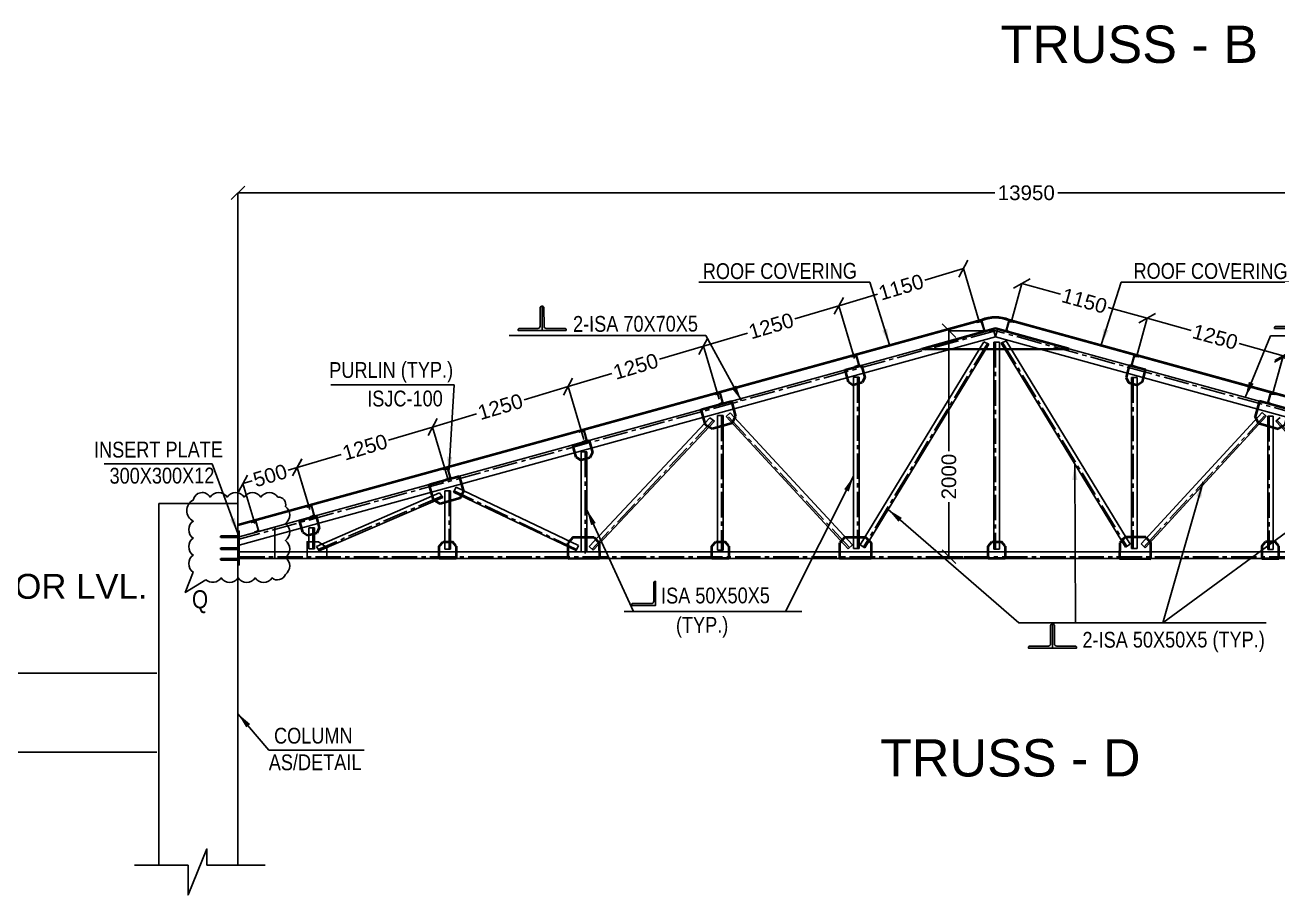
# Model space of a CAD drawing. Header units: inches. Extents: x 1789308 to 1948517, y 1504002 to 1708835.
# Drawn here: x 1866865 to 1883493, y 1569093 to 1580638 of the extents above; entities that cross this region are included whole.
import ezdxf
from ezdxf.enums import TextEntityAlignment as Align

# ---------------------------------------------------------------- set-up
doc = ezdxf.new("R2010")
doc.units = ezdxf.units.IN
doc.header["$LTSCALE"] = 0.015
doc.header["$MEASUREMENT"] = 0
doc.header["$PDMODE"] = 34
doc.header["$PDSIZE"] = -0.1
doc.linetypes.add('CENTER2', pattern=[1.125, 0.75, -0.125, 0.125, -0.125])
doc.linetypes.add('{ Leader Line}', pattern=[0])
for name, color, linetype in [('DIM - GRID - STR', 7, 'Continuous'), ('DIM DEM', 191, 'Continuous'), ('ISA 75X75X6', 104, 'Continuous'), ('SHIFTING - STR', 1, 'Continuous'), ('TITLE', 7, 'Continuous')]:
    doc.layers.add(name, color=color, linetype=linetype)
for name, color, linetype, lineweight in [('PLATE', 1, 'Continuous', 25), ('TEXT', 7, 'Continuous', 5), ('TRUSS', 82, 'Continuous', 25), ('truss text', 2, 'Continuous', 25)]:
    doc.layers.add(name, color=color, linetype=linetype, lineweight=lineweight)
doc.styles.add('arial', font='ARIALN.TTF')
doc.styles.add('PRADEEP - STR', font='swissel.ttf')
doc.styles.add('ROMAND', font='arial.ttf')
doc.styles.add('SC-BBS1', font='SansSerif')
doc.dimstyles.new('GRID DIM', dxfattribs={"dimtxt": 350, "dimasz": 250, "dimexe": 0.1, "dimexo": 0.1, "dimgap": 0.09, "dimtad": 0, "dimdec": 0, "dimzin": 0, "dimdsep": 46, "dimtxsty": 'PRADEEP - STR', "dimblk": 'OBLIQUE', "dimcen": 0.09, "dimclrd": 73, "dimclre": 73, "dimclrt": 256, "dimadec": 0, "dimazin": 0, "dimtfac": 1, "dimtdec": 0, "dimtofl": 0, "dimtmove": 1, "dimatfit": 3, "dimfxl": 1.25, "dimtolj": 1, "dimtzin": 0, "dimlwd": -1, "dimlwe": -1, "dimarcsym": 2})

# ---------------------------------------------------------------- blocks, each defined once
blk = doc.blocks.new('A$C0C377A4A')
at = {"layer": 'truss text', "style": 'SC-BBS1'}
blk.add_text('TRUSS - B', height=330, dxfattribs=at).set_placement((-158, -1569), align=Align.BOTTOM_CENTER)
blk = doc.blocks.new('A$C533A03B5')
at = {"color": 4}
for p, q in [((-22, 100), (22, 100)), ((-22, 0), (-22, 100)), ((-22, 0), (22, 0)), ((-18, 18), (-18, 82)), ((-10, 91), (18, 95)), ((-10, 9), (18, 5)), ((22, 0), (22, 1))]:
    blk.add_line(p, q, dxfattribs=at)
for centre, radius, start, end in [((-9, 82), 9, 96, 180), ((-9, 18), 9, 180, 264), ((18, 99), 4.61, 276.5191, 8.9465), ((18, 1), 4.5, 0, 84)]:
    blk.add_arc(centre, radius, start, end, dxfattribs=at)
blk = doc.blocks.new('A$C1F354469')
at = {"layer": 'PLATE', "color": 3, "lineweight": 40}
for p, q in [((-75, 110), (-42, 149)), ((-42, 149), (42, 149)), ((75, 110), (42, 149)), ((-75, 0), (-75, 110)), ((75, 0), (-75, 0)), ((75, 110), (75, 0))]:
    blk.add_line(p, q, dxfattribs=at)
blk = doc.blocks.new('A$C67564977')
at = {"layer": 'PLATE', "color": 3, "lineweight": 40}
for p, q in [((-133, -37), (133, 37)), ((133, 37), (170, -99)), ((-95, -171), (-133, -37)), ((141, -158), (170, -99)), ((-35, -207), (-95, -171)), ((141, -158), (-35, -207))]:
    blk.add_line(p, q, dxfattribs=at)
blk = doc.blocks.new('A$C08990B8F')
at = {"layer": 'PLATE', "color": 3}
blk.add_lwpolyline([(88, 0), (88, 100), (12, 150), (-88, 150), (-88, 0)], close=True, dxfattribs=at)
blk = doc.blocks.new('A$C661F1956')
at = {"layer": 'PLATE', "color": 3, "lineweight": 40}
for p, q in [((0, 0), (-650, -183)), ((650, -179), (0, 0)), ((-650, -183), (650, -179))]:
    blk.add_line(p, q, dxfattribs=at)
blk = doc.blocks.new('_Oblique')
at = {"color": 0, "linetype": 'ByBlock', "lineweight": -2}
blk.add_line((-0.5, -0.5), (0.5, 0.5), dxfattribs=at)
blk = doc.blocks.new('*D340')
at = {"layer": 'Defpoints', "color": 0, "transparency": 16777216}
for p in [(7418, 3029), (7007, 1029), (7134, 1029)]:
    blk.add_point(p, dxfattribs=at)
at = {"layer": 'DIM - GRID - STR', "color": 73, "linetype": 'ByBlock', "transparency": 16777216}
for p, q in [((7418, 3029), (7007, 3029)), ((7007, 3029), (7007, 1962)), ((7007, 1029), (7007, 1513)), ((7134, 1029), (7007, 1029))]:
    blk.add_line(p, q, dxfattribs=at)
at = {"layer": 'DIM - GRID - STR', "color": 73, "transparency": 16777216, "xscale": 120, "yscale": 120, "zscale": 120}
for p, rotation in [((7007, 3029), 90), ((7007, 1029), 270)]:
    blk.add_blockref('_Oblique', p, dxfattribs=dict(at, rotation=rotation))
at = {"layer": 'DIM - GRID - STR', "transparency": 16777216, "insert": (7007, 1738), "char_height": 130, "attachment_point": 5, "rotation": 90, "style": 'PRADEEP - STR'}
blk.add_mtext('\\A1;2000', dxfattribs=at)
blk = doc.blocks.new('A$C02755AB6')
at = {"layer": 'ISA 75X75X6', "color": 2}
blk.add_lwpolyline([(-0.0054, 0.0634), (-0.0054, 0.0117, -0.414214), (-0.0117, 0.0054), (-0.0635, 0.0054, 0.414214), (-0.0675, 0.0013), (-0.0675, 0), (0, 0), (0, 0.0675), (-0.0014, 0.0675, 0.414214)], format="xyb", close=True, dxfattribs=at)
blk = doc.blocks.new('*D341')
at = {"layer": 'Defpoints', "color": 0, "transparency": 16777216}
for p in [(9874, 2475), (11166, 2460), (11079, 2142)]:
    blk.add_point(p, dxfattribs=at)
at = {"layer": 'DIM - GRID - STR', "color": 73, "linetype": 'ByBlock', "transparency": 16777216}
for p, q in [((9874, 2475), (9961, 2793)), ((9961, 2793), (10352, 2685)), ((11166, 2460), (10775, 2568)), ((11079, 2143), (11166, 2461))]:
    blk.add_line(p, q, dxfattribs=at)
at = {"layer": 'DIM - GRID - STR', "color": 73, "transparency": 16777216, "xscale": 120, "yscale": 120, "zscale": 120}
for p, rotation in [((9961, 2793), 164.5751221282006), ((11166, 2460), 344.5751221282006)]:
    blk.add_blockref('_Oblique', p, dxfattribs=dict(at, rotation=rotation))
at = {"layer": 'DIM - GRID - STR', "transparency": 16777216, "insert": (10564, 2627), "char_height": 130, "attachment_point": 5, "rotation": 344.5751, "style": 'PRADEEP - STR'}
blk.add_mtext('\\A1;1250', dxfattribs=at)
blk = doc.blocks.new('*D344')
at = {"layer": 'Defpoints', "color": 0, "transparency": 16777216}
for p in [(7560, 3113), (8760, 3140), (8669, 2807)]:
    blk.add_point(p, dxfattribs=at)
at = {"layer": 'DIM - GRID - STR', "color": 73, "linetype": 'ByBlock', "transparency": 16777216}
for p, q in [((7560, 3113), (7651, 3446)), ((7651, 3446), (7994, 3351)), ((8760, 3140), (8417, 3234)), ((8669, 2808), (8760, 3140))]:
    blk.add_line(p, q, dxfattribs=at)
at = {"layer": 'DIM - GRID - STR', "color": 73, "transparency": 16777216, "xscale": 120, "yscale": 120, "zscale": 120}
for p, rotation in [((7651, 3446), 164.5751221282044), ((8760, 3140), 344.5751221282044)]:
    blk.add_blockref('_Oblique', p, dxfattribs=dict(at, rotation=rotation))
at = {"layer": 'DIM - GRID - STR', "transparency": 16777216, "insert": (8206, 3293), "char_height": 130, "attachment_point": 5, "rotation": 344.5751, "style": 'PRADEEP - STR'}
blk.add_mtext('\\A1;1150', dxfattribs=at)
blk = doc.blocks.new('*D345')
at = {"layer": 'Defpoints', "color": 0, "transparency": 16777216}
for p in [(8669, 2807), (9965, 2807), (9900, 2571)]:
    blk.add_point(p, dxfattribs=at)
at = {"layer": 'DIM - GRID - STR', "color": 73, "linetype": 'ByBlock', "transparency": 16777216}
for p, q in [((8669, 2808), (8760, 3140)), ((8760, 3140), (9151, 3032)), ((9965, 2807), (9574, 2915)), ((9900, 2571), (9965, 2807))]:
    blk.add_line(p, q, dxfattribs=at)
at = {"layer": 'DIM - GRID - STR', "color": 73, "transparency": 16777216, "xscale": 120, "yscale": 120, "zscale": 120}
for p, rotation in [((8760, 3140), 164.5751221234735), ((9965, 2807), 344.5751221234735)]:
    blk.add_blockref('_Oblique', p, dxfattribs=dict(at, rotation=rotation))
at = {"layer": 'DIM - GRID - STR', "transparency": 16777216, "insert": (9363, 2974), "char_height": 130, "attachment_point": 5, "rotation": 344.5751, "style": 'PRADEEP - STR'}
blk.add_mtext('\\A1;1250', dxfattribs=at)
blk = doc.blocks.new('*D347')
at = {"layer": 'Defpoints', "color": 0, "transparency": 16777216}
for p in [(6033, 3249), (7275, 3110), (6173, 2782)]:
    blk.add_point(p, dxfattribs=at)
at = {"layer": 'DIM - GRID - STR', "color": 73, "linetype": 'ByBlock', "transparency": 16777216}
for p, q in [((7135, 3578), (6794, 3476)), ((7275, 3111), (7135, 3578)), ((6033, 3249), (6374, 3351)), ((6172, 2782), (6033, 3249))]:
    blk.add_line(p, q, dxfattribs=at)
at = {"layer": 'DIM - GRID - STR', "color": 73, "transparency": 16777216, "xscale": 120, "yscale": 120, "zscale": 120}
for p, rotation in [((7135, 3578), 16.61262545423308), ((6033, 3249), 196.6126254542331)]:
    blk.add_blockref('_Oblique', p, dxfattribs=dict(at, rotation=rotation))
at = {"layer": 'DIM - GRID - STR', "transparency": 16777216, "insert": (6584, 3414), "char_height": 130, "attachment_point": 5, "rotation": 16.6126, "style": 'PRADEEP - STR'}
blk.add_mtext('\\A1;1150', dxfattribs=at)
blk = doc.blocks.new('*D348')
at = {"layer": 'Defpoints', "color": 0, "transparency": 16777216}
for p in [(4835, 2892), (6173, 2782), (4974, 2424)]:
    blk.add_point(p, dxfattribs=at)
at = {"layer": 'DIM - GRID - STR', "color": 73, "linetype": 'ByBlock', "transparency": 16777216}
for p, q in [((6033, 3249), (5644, 3133)), ((6172, 2782), (6033, 3249)), ((4835, 2892), (5224, 3008)), ((4974, 2424), (4835, 2892))]:
    blk.add_line(p, q, dxfattribs=at)
at = {"layer": 'DIM - GRID - STR', "color": 73, "transparency": 16777216, "xscale": 120, "yscale": 120, "zscale": 120}
for p, rotation in [((6033, 3249), 16.61262544925898), ((4835, 2892), 196.612625449259)]:
    blk.add_blockref('_Oblique', p, dxfattribs=dict(at, rotation=rotation))
at = {"layer": 'DIM - GRID - STR', "transparency": 16777216, "insert": (5434, 3071), "char_height": 130, "attachment_point": 5, "rotation": 16.6126, "style": 'PRADEEP - STR'}
blk.add_mtext('\\A1;1250', dxfattribs=at)
blk = doc.blocks.new('*D349')
at = {"layer": 'Defpoints', "color": 0, "transparency": 16777216}
for p in [(3637, 2534), (4974, 2424), (3776, 2067)]:
    blk.add_point(p, dxfattribs=at)
at = {"layer": 'DIM - GRID - STR', "color": 73, "linetype": 'ByBlock', "transparency": 16777216}
for p, q in [((4835, 2892), (4446, 2776)), ((4974, 2424), (4835, 2892)), ((3637, 2534), (4025, 2650)), ((3776, 2067), (3637, 2534))]:
    blk.add_line(p, q, dxfattribs=at)
at = {"layer": 'DIM - GRID - STR', "color": 73, "transparency": 16777216, "xscale": 120, "yscale": 120, "zscale": 120}
for p, rotation in [((4835, 2892), 16.61262544925898), ((3637, 2534), 196.612625449259)]:
    blk.add_blockref('_Oblique', p, dxfattribs=dict(at, rotation=rotation))
at = {"layer": 'DIM - GRID - STR', "transparency": 16777216, "insert": (4236, 2713), "char_height": 130, "attachment_point": 5, "rotation": 16.6126, "style": 'PRADEEP - STR'}
blk.add_mtext('\\A1;1250', dxfattribs=at)
blk = doc.blocks.new('*D350')
at = {"layer": 'Defpoints', "color": 0, "transparency": 16777216}
for p in [(2439, 2177), (3776, 2067), (2578, 1709)]:
    blk.add_point(p, dxfattribs=at)
at = {"layer": 'DIM - GRID - STR', "color": 73, "linetype": 'ByBlock', "transparency": 16777216}
for p, q in [((3637, 2534), (3248, 2418)), ((3776, 2067), (3637, 2534)), ((2439, 2177), (2827, 2293)), ((2578, 1709), (2439, 2177))]:
    blk.add_line(p, q, dxfattribs=at)
at = {"layer": 'DIM - GRID - STR', "color": 73, "transparency": 16777216, "xscale": 120, "yscale": 120, "zscale": 120}
for p, rotation in [((3637, 2534), 16.61262544925898), ((2439, 2177), 196.612625449259)]:
    blk.add_blockref('_Oblique', p, dxfattribs=dict(at, rotation=rotation))
at = {"layer": 'DIM - GRID - STR', "transparency": 16777216, "insert": (3038, 2356), "char_height": 130, "attachment_point": 5, "rotation": 16.6126, "style": 'PRADEEP - STR'}
blk.add_mtext('\\A1;1250', dxfattribs=at)
blk = doc.blocks.new('*D351')
at = {"layer": 'Defpoints', "color": 0, "transparency": 16777216}
for p in [(1241, 1819), (2578, 1709), (1352, 1446)]:
    blk.add_point(p, dxfattribs=at)
at = {"layer": 'DIM - GRID - STR', "color": 73, "linetype": 'ByBlock', "transparency": 16777216}
for p, q in [((2439, 2177), (2050, 2061)), ((2578, 1709), (2439, 2177)), ((1241, 1819), (1629, 1935)), ((1352, 1446), (1241, 1820))]:
    blk.add_line(p, q, dxfattribs=at)
at = {"layer": 'DIM - GRID - STR', "color": 73, "transparency": 16777216, "xscale": 120, "yscale": 120, "zscale": 120}
for p, rotation in [((2439, 2177), 16.61262544925898), ((1241, 1819), 196.612625449259)]:
    blk.add_blockref('_Oblique', p, dxfattribs=dict(at, rotation=rotation))
at = {"layer": 'DIM - GRID - STR', "transparency": 16777216, "insert": (1840, 1998), "char_height": 130, "attachment_point": 5, "rotation": 16.6126, "style": 'PRADEEP - STR'}
blk.add_mtext('\\A1;1250', dxfattribs=at)
blk = doc.blocks.new('*D247')
at = {"layer": 'Defpoints', "color": 0, "transparency": 16777216}
for p in [(1830640, 1589460), (1816690, 1586390), (1830640, 1586283)]:
    blk.add_point(p, dxfattribs=at)
at = {"layer": 'DIM - GRID - STR', "color": 73, "linetype": 'ByBlock', "transparency": 16777216}
for p, q in [((1816690, 1586390), (1816690, 1589460)), ((1816690, 1589460), (1823388, 1589460)), ((1830640, 1589460), (1823943, 1589460)), ((1830640, 1586283), (1830640, 1589460))]:
    blk.add_line(p, q, dxfattribs=at)
at = {"layer": 'DIM - GRID - STR', "color": 73, "transparency": 16777216, "xscale": 120, "yscale": 120, "zscale": 120, "rotation": 180}
blk.add_blockref('_Oblique', (1816690, 1589460), dxfattribs=at)
at = {"layer": 'DIM - GRID - STR', "color": 73, "transparency": 16777216, "xscale": 120, "yscale": 120, "zscale": 120}
blk.add_blockref('_Oblique', (1830640, 1589460), dxfattribs=at)
at = {"layer": 'DIM - GRID - STR', "transparency": 16777216, "insert": (1823665, 1589460), "char_height": 130, "attachment_point": 5, "style": 'PRADEEP - STR'}
blk.add_mtext('\\A1;13950', dxfattribs=at)
blk = doc.blocks.new('*D248')
at = {"layer": 'Defpoints', "color": 0, "transparency": 16777216}
for p in [(1816735, 1586888), (1817320, 1586678, 0), (1816841, 1586535, 0)]:
    blk.add_point(p, dxfattribs=at)
at = {"layer": 'DIM - GRID - STR', "color": 73, "linetype": 'ByBlock', "transparency": 16777216}
for p, q in [((1817214, 1587031), (1817134, 1587007)), ((1817320, 1586678), (1817214, 1587031)), ((1816735, 1586888), (1816816, 1586912)), ((1816840, 1586535), (1816735, 1586888))]:
    blk.add_line(p, q, dxfattribs=at)
at = {"layer": 'DIM - GRID - STR', "color": 73, "transparency": 16777216, "xscale": 120, "yscale": 120, "zscale": 120}
for p, rotation in [((1817214, 1587031), 16.61262544942029), ((1816735, 1586888), 196.6126254494203)]:
    blk.add_blockref('_Oblique', p, dxfattribs=dict(at, rotation=rotation))
at = {"layer": 'DIM - GRID - STR', "transparency": 16777216, "insert": (1816975, 1586959), "char_height": 130, "attachment_point": 5, "rotation": 16.6126, "style": 'PRADEEP - STR'}
blk.add_mtext('\\A1;500', dxfattribs=at)
blk = doc.blocks.new('A$C55F9615D')
at = {"color": 2}
blk.add_lwpolyline([(320.8, 892.7, -0.0035136), (320.6, 893.7, -0.5205671), (320.6, 1043.7, -0.5205671), (320.6, 1193.7, -0.5205671), (320.6, 1343.7, -0.6065776), (320.6, 1530.1, -0.6875609), (470.6, 1557.4, -0.5205671), (620.6, 1557.4, -0.5205671), (770.6, 1557.4, -0.5205671), (920.6, 1557.4, -0.5205671), (1070.6, 1557.4, -0.5205671), (1136.5, 1473.3, -0.5205671), (1136.5, 1323.3, -0.5205671), (1136.5, 1173.3, -0.5205671), (1136.5, 1023.3, -0.5205671), (1136.5, 873.3, -0.5205671), (1018.3, 841.4, -0.5205671), (868.3, 841.4, -0.5205671), (718.3, 841.4, -0.5205671), (568.3, 841.4, -0.450485), (432.1, 825.9, -0.450485)], format="xyb", dxfattribs=at)
at = {"color": 1}
blk.add_lwpolyline([(716.4, 956.3), (716.4, 1256.3), (728.4, 1256.3), (728.4, 956.3)], close=True, dxfattribs=at)
at = {"color": 3}
blk.add_lwpolyline([(728.4, 1203.9), (1042.4, 1290.5), (1042.4, 1012.1), (728.4, 1012), (728.4, 1203.9)], dxfattribs=at)
at = {"color": 2}
blk.add_lwpolyline([(320.8, 892.7), (250.6, 713.6), (432.1, 825.9)], dxfattribs=at)
at = {"layer": 'PLATE', "color": 1}
for p, q in [((7399.3, 3043.7), (6901.4, 2906.4)), ((7933.7, 2906.5), (7436.5, 3043.7))]:
    blk.add_line(p, q, dxfattribs=at)
at = {"layer": 'PLATE'}
blk.add_lwpolyline([(1340, 1486.6), (1352.1, 1446.1)], dxfattribs=at)
at = {"layer": 'SHIFTING - STR', "color": 4, "ltscale": 1000}
blk.add_line((14337.5, 1139.6), (7436.5, 3043.7), dxfattribs=at)
at = {"layer": 'SHIFTING - STR', "color": 5, "linetype": 'CENTER2', "ltscale": 20000}
for p, q in [((4920.4, 2236.7), (3850.2, 1096.3)), ((3712.8, 1092.7), (2629.5, 1611.8))]:
    blk.add_line(p, q, dxfattribs=at)
for points in [[(14332.5, 1121.3), (7417.9, 3029.1), (716.8, 1180.9)], [(7348.5, 2915.2), (6252, 1115.5)], [(7417.9, 2927.5), (7417.9, 1095.2)], [(7482.2, 2923.7), (8580.3, 1121.3)], [(6199.4, 2617.3), (6199.4, 1102.1)], [(8636.5, 2614.6), (8636.5, 1102.1)], [(4994.4, 2277.6), (4994.4, 1086.7)], [(6126.6, 1109.5), (5045.3, 2278.3)], [(8733.7, 1117.9), (9803.9, 2281.2)], [(9841.4, 2272.6), (9841.4, 1094.5)], [(9909.1, 2238.5), (10989, 1092.6)], [(3789.3, 1956.7), (3789.3, 1029.1)], [(2521.9, 1565.4), (1427.2, 1094.4)], [(2584.3, 1612.6), (2584.3, 1095.2)], [(1379.5, 1285.2), (1379.5, 1097.9)], [(728.4, 1029.1), (14666.6, 1029.1)]]:
    blk.add_lwpolyline(points, dxfattribs=at)
at = {"layer": 'SHIFTING - STR', "color": 4, "ltscale": 1000}
for points in [[(728.4, 1203.8), (7399.3, 3043.7)], [(7417.9, 2976.2), (7399.3, 3043.7)], [(7417.9, 2976.2), (7436.5, 3043.7)], [(7417.9, 2976.2), (728.4, 1131.2)], [(7316.1, 2930.2), (6221.2, 1134.3)], [(7361.7, 2909.1), (6263.8, 1108.3)], [(7316.1, 2930.2), (7361.7, 2909.1)], [(7403.9, 2927.5), (7403.9, 1095.2)], [(7403.9, 2927.5), (7453.9, 2927.5)], [(7417.9, 2976.2), (14318.9, 1072.1)], [(7453.9, 2927.5), (7453.9, 1095.2)], [(7514.5, 2938.8), (7469.1, 2917.5)], [(7469.1, 2917.5), (8568.5, 1114.1)], [(7514.5, 2938.8), (8611.1, 1140.1)], [(6163.4, 2617.3), (6163.4, 1102.1)], [(6163.4, 2617.3), (6213.4, 2617.3)], [(6213.4, 2617.3), (6213.4, 1102.1)], [(8622.5, 2614.6), (8622.5, 1102.1)], [(8672.5, 2614.6), (8622.5, 2614.6)], [(8672.5, 2614.6), (8672.5, 1102.1)], [(4890.9, 2257.8), (3823.5, 1120.5)], [(4931.8, 2228.5), (3860.5, 1086.9)], [(4890.9, 2257.8), (4931.8, 2228.5)], [(4958.4, 2277.6), (4958.4, 1086.7)], [(4958.4, 2277.6), (5008.4, 2277.6)], [(5008.4, 2277.6), (5008.4, 1086.7)], [(5072, 2302.5), (5034.9, 2268.9)], [(6116.2, 1100.1), (5034.9, 2268.9)], [(6153.3, 1133.7), (5072, 2302.5)], [(8707, 1142.1), (9777.2, 2305.3)], [(8744, 1108.5), (9814.3, 2271.8)], [(9777.2, 2305.3), (9814.3, 2271.8)], [(9827.4, 2272.6), (9827.4, 1094.5)], [(9877.4, 2272.6), (9827.4, 2272.6)], [(9877.4, 2272.6), (9877.4, 1094.5)], [(9938.1, 2260.1), (9898.7, 2229.1)], [(9898.7, 2229.1), (10978.6, 1083.2)], [(3753.3, 1956.7), (3753.3, 1072.1)], [(3753.3, 1956.7), (3803.3, 1956.7)], [(3803.3, 1956.7), (3803.3, 1072.1)], [(2500.3, 1594.6), (1410.9, 1120.8)], [(2530.2, 1554), (1434.6, 1082.5)], [(2500.3, 1594.6), (2530.2, 1554)], [(2548.3, 1612.6), (2548.3, 1095.2)], [(2548.3, 1612.6), (2598.3, 1612.6)], [(2598.3, 1612.6), (2598.3, 1095.2)], [(2646.9, 1643.3), (2622.7, 1599.6)], [(3729.9, 1127.2), (3708.8, 1084.5), (2622.7, 1599.6)], [(3729.9, 1127.2), (2646.9, 1643.3)], [(1343.5, 1285.2), (1343.5, 1097.9)], [(1343.5, 1285.2), (1393.5, 1285.2)], [(1393.5, 1285.2), (1393.5, 1097.9)], [(1434.6, 1082.5), (1410.9, 1120.8)], [(3860.5, 1086.9), (3823.5, 1120.5)], [(6153.3, 1133.7), (6116.2, 1100.1)], [(6221.2, 1134.3), (6263.8, 1108.3)], [(8611.1, 1140.1), (8568.5, 1114.1)], [(8707, 1142.1), (8744, 1108.5)], [(728.4, 1072.1), (14666.6, 1072.1)], [(728.4, 1012.1), (14666.6, 1012.1)], [(1343.5, 1097.9), (1393.5, 1097.9)], [(2598.3, 1095.2), (2548.3, 1095.2)], [(5008.4, 1086.7), (4958.4, 1086.7)], [(6163.4, 1102.1), (6213.4, 1102.1)], [(7403.9, 1095.2), (7453.9, 1095.2)], [(8622.5, 1102.1), (8672.5, 1102.1)], [(9827.4, 1094.5), (9877.4, 1094.5)]]:
    blk.add_lwpolyline(points, dxfattribs=at)
at = {"layer": 'TRUSS', "color": 4}
for p, q in [((16.4, -1701.4), (16.4, 1500)), ((716.4, -1699.2), (716.4, 1500))]:
    blk.add_line(p, q, dxfattribs=at)
at = {"layer": 'TRUSS', "color": 1}
for points in [[(7294.8, 3129), (716.8, 1314.7)], [(7298, 3119.5), (716.8, 1304.3)], [(7537.8, 3119.5), (14666.6, 1152.6)], [(7541, 3129), (14666.6, 1162.9)]]:
    blk.add_lwpolyline(points, dxfattribs=at)
at = {"layer": 'TRUSS', "color": 4}
for points in [[(716.4, 1500), (16.4, 1500)], [(-1703.4, 0), (0, 0)], [(-1701.2, -700), (0, -700)], [(-197.6, -1701.4), (275.7, -1701.4), (275.7, -1963.5), (441.5, -1556.1), (441.5, -1699.2), (957.8, -1699.2)]]:
    blk.add_lwpolyline(points, dxfattribs=at)
at = {"layer": 'TRUSS', "color": 1, "linetype": 'CENTER2', "ltscale": 1500}
for points in [[(716.4, 1206.3), (557, 1206.3)], [(716.4, 1006.3), (556.9, 1006.3)], [(716.4, 1100.8), (557.1, 1100.8)]]:
    blk.add_lwpolyline(points, dxfattribs=at)
at = {"layer": 'TRUSS', "color": 3}
for points in [[(716.4, 1199.3), (566.4, 1199.3), (566.4, 1213.3), (716.4, 1213.3)], [(716.4, 999.3), (566.3, 999.3), (566.3, 1013.3), (716.4, 1013.3)], [(716.4, 1093.8), (566.5, 1093.8), (566.5, 1107.8), (716.4, 1107.8)]]:
    blk.add_lwpolyline(points, dxfattribs=at)
at = {"layer": 'TRUSS', "color": 1}
for centre, radius, start, end in [((7420.3, 2822.6), 329.2, 68.46078, 112.66527), ((7417.9, 2810.9), 341, 68.84473, 111.15519), ((7420.3, 2822.2), 319.6, 68.37525, 112.81523), ((7417.9, 2810.9), 331, 68.75874, 111.24126)]:
    blk.add_arc(centre, radius, start, end, dxfattribs=at)
at = {"lineweight": -3, "extrusion": (4.57411e-16, -0.000231777, 1), "xscale": 3150.000000000006, "yscale": 3150.000000000006, "zscale": 3150.000000000006, "rotation": 359.9608856788817}
for p in [(3407.6, 3032.1, -0.7), (10100.6, 3049, -0.7)]:
    blk.add_blockref('A$C02755AB6', p, dxfattribs=at)
at = {"lineweight": -3, "extrusion": (-4.57411e-16, -0.000231777, 1), "xscale": -3150.000000000006, "yscale": 3150.000000000025, "zscale": 3150.000000000025, "rotation": 0.03911432111834756}
blk.add_blockref('A$C02755AB6', (3407.6, 3032.1, -0.7), dxfattribs=at)
at = {"layer": 'PLATE'}
for name, p in [('A$C661F1956', (7417.9, 3048.8)), ('A$C67564977', (4949.2, 2367.9)), ('A$C67564977', (2542, 1704)), ('A$C08990B8F', (1416.1, 1012.1)), ('A$C1F354469', (2573.3, 1012.1)), ('A$C1F354469', (4985.6, 1012.1)), ('A$C1F354469', (7428.9, 1012.1))]:
    blk.add_blockref(name, p, dxfattribs=at)
for name, p, rotation in [('A$C1F354469', (6160.3, 2702), 195.4194213504711), ('A$C1F354469', (3751, 2037.5), 195.4194213504711), ('A$C1F354469', (1335, 1371.1), 195.4194213504157), ('A$C67564977', (3776.6, 1012.1), 164.5751221282037), ('A$C67564977', (6180.7, 1012.1), 164.5751221282037)]:
    blk.add_blockref(name, p, dxfattribs=dict(at, rotation=rotation))
at = {"layer": 'PLATE', "xscale": -1}
for name, p, rotation in [('A$C1F354469', (8675.5, 2702), 164.5805786495289), ('A$C67564977', (8655.1, 1012.1), 195.4248778717964)]:
    blk.add_blockref(name, p, dxfattribs=dict(at, rotation=rotation))
for name, p in [('A$C67564977', (9886.6, 2367.9)), ('A$C1F354469', (9850.2, 1012.1))]:
    blk.add_blockref(name, p, dxfattribs=at)
at = {"layer": 'TEXT', "color": 2, "extrusion": (4.57411e-16, -0.000231777, 1), "xscale": 3150.000000000006, "yscale": 3150.000000000006, "zscale": 3150.000000000006, "rotation": 359.9608856788817}
for p in [(4412.1, 597.8, -0.1), (7923.8, 221.3, -0.1)]:
    blk.add_blockref('A$C02755AB6', p, dxfattribs=at)
at = {"layer": 'TEXT', "color": 2, "extrusion": (-4.57411e-16, -0.000231777, 1), "xscale": -3150.000000000006, "yscale": 3150.000000000026, "zscale": 3150.000000000026, "rotation": 0.03911432111834756}
blk.add_blockref('A$C02755AB6', (7923.8, 221.3, -0.1), dxfattribs=at)
at = {"layer": 'TRUSS', "xscale": -1}
for p, rotation in [((7302.7, 3017), 16.61262545447081), ((7302.9, 3017.1), 15.42487787149558), ((6194, 2711.3), 15.42487787149558), ((4989, 2378.9), 15.42487787149558), ((3783.9, 2046.5), 15.42487787149558), ((2579, 1714.2), 15.42487787149558), ((1374, 1381.8), 15.42487787149558), ((881.6, 1245.6), 15.42487787149558)]:
    blk.add_blockref('A$C533A03B5', p, dxfattribs=dict(at, rotation=rotation))
at = {"layer": 'TRUSS', "rotation": 344.5751221285044}
for p in [(7532.9, 3017.1), (7533.1, 3017), (8641.8, 2711.1), (8642, 2711), (9846.8, 2378.7), (9847, 2378.6)]:
    blk.add_blockref('A$C533A03B5', p, dxfattribs=at)
at = {"layer": 'TEXT', "color": 2, "style": 'arial'}
for s, height, rotation, p in [('ROOF COVERING', 140, 0.13925, (5511.2, 3557.2, 0)), ('ROOF COVERING', 140, 359.86075, (9322, 3557.2, 0)), ('2-ISA 70X70X5', 140, 0.13925, (4234.1, 3090.1, 0)), ('PURLIN (TYP.)', 140, 0.13925, (2072.7, 2682, 0)), ('ISJC-100', 140, 0.13925, (2194.7, 2429.1, 0)), ('INSERT PLATE ', 140, 0.13925, (35.9, 1977.6)), ('300X300X12', 140, 0.13925, (44.5, 1746.8)), ('Q', 160, 0.13925, (381.3, 652.4)), ('ISA 50X50X5', 140, 0.13925, (4941.8, 686.4, 0)), ('(TYP.)', 140, 0.13925, (4823.6, 425.7, 0)), ('2-ISA 50X50X5 (TYP.)', 140, 0.13925, (8995.4, 295.8, 0)), ('COLUMN', 140, 0.13925, (1383.4, -553.9)), ('AS/DETAIL', 140, 0.13925, (1399.3, -789.6))]:
    blk.add_text(s, height=height, rotation=rotation, dxfattribs=at).set_placement(p, align=Align.MIDDLE_CENTER)
at = {"layer": 'TITLE', "linetype": '{ Leader Line}', "insert": (-3498.4, 877.4, 0), "char_height": 220, "width": 4282.785, "attachment_point": 1, "rotation": 359.99771, "style": 'ROMAND'}
blk.add_mtext('TERRACE  FLOOR LVL. ', dxfattribs=at)
at = {"layer": 'truss text', "style": 'SC-BBS1'}
blk.add_text('TRUSS - D', height=330, dxfattribs=at).set_placement((7550, -1014.3), align=Align.BOTTOM_CENTER)
at = {"layer": 'DIM - GRID - STR'}
dim = blk.add_linear_dim(base=(14666.8, 4248.8), p1=(716.8, 1179), p2=(14666.8, 1072), dimstyle='GRID DIM', override={"dimtxt": 130, "dimasz": 120, "dimfxl": 0}, dxfattribs=at)
dim.commit()
dim.dimension.update_dxf_attribs({"geometry": '*D247', "text_midpoint": (7691.8, 4248.8), "insert": (-1815973.6, -1585211.3)})
for p1, p2, distance, picture, middle in [((7274.8, 3110.4), (6172.5, 2781.6), -488.1, '*D347', (6584.1, 3413.7)), ((7559.7, 3113.4), (8668.6, 2807.4), 344.7, '*D344', (8205.9, 3292.7)), ((9873.6, 2475), (11078.6, 2142.5), 329.9, '*D341', (10563.8, 2626.7))]:
    dim = blk.add_aligned_dim(p1=p1, p2=p2, distance=distance, dimstyle='GRID DIM', override={"dimtxt": 130, "dimasz": 120, "dimfxl": 0}, dxfattribs=at)
    dim.commit()
    dim.dimension.update_dxf_attribs({"geometry": picture, "text_midpoint": middle})
for base, p1, p2, angle, picture, middle in [((4834.9, 2891.8), (6172.5, 2781.6), (4974.4, 2424.1), 16.61263, '*D348', (5433.9, 3070.5)), ((9965.3, 2807.3), (8668.6, 2807.4), (9900.2, 2571.4), 164.57512, '*D345', (9362.8, 2973.5)), ((3636.8, 2534.4), (4974.4, 2424.1), (3776.4, 2066.7), 16.61263, '*D349', (4235.9, 2713.1)), ((2438.7, 2176.9), (3776.4, 2066.7), (2578.3, 1709.2), 16.61263, '*D350', (3037.8, 2355.6)), ((1240.7, 1819.5), (2578.3, 1709.2), (1352.1, 1446.1), 16.61263, '*D351', (1839.7, 1998.2))]:
    dim = blk.add_linear_dim(base=base, p1=p1, p2=p2, angle=angle, dimstyle='GRID DIM', override={"dimtxt": 130, "dimasz": 120, "dimfxl": 0}, dxfattribs=at)
    dim.commit()
    dim.dimension.update_dxf_attribs({"geometry": picture, "text_midpoint": middle})
dim = blk.add_linear_dim(base=(7006.8, 1029), p1=(7418.1, 3029), p2=(7134.4, 1029), angle=90, dimstyle='GRID DIM', override={"dimtxt": 130, "dimasz": 120, "dimfxl": 0}, dxfattribs=at)
dim.commit()
dim.dimension.update_dxf_attribs({"geometry": '*D340', "text_midpoint": (7006.8, 1737.8), "dimtype": 160})
dim = blk.add_aligned_dim(p1=(1346, 1466.3), p2=(866.9, 1323.4), distance=-368.5, dimstyle='GRID DIM', override={"dimtxt": 130, "dimasz": 120, "dimfxl": 0}, dxfattribs=at)
dim.commit()
dim.dimension.update_dxf_attribs({"geometry": '*D248', "text_midpoint": (1001.1, 1748, 0), "insert": (-1815973.6, -1585211.3)})
at = {"layer": 'DIM DEM'}
for points in [[(6480.7, 2904.4), (6306.1, 3459.2), (4793.9, 3459.2)], [(8355.2, 2904.4), (8529.7, 3459.2), (10041.9, 3459.2)], [(5171.1, 2409.2), (4856, 2986.9), (3114.9, 2986.9)], [(9629, 2438.7), (9852.7, 2983.4), (11585.1, 2983.4)], [(2581.2, 1773), (2630.1, 2549.8), (1539.6, 2549.8)], [(716.4, 1234.5, 0), (487.8, 1851.8, 0), (-465.8, 1851.8, 0)], [(8120.8, 1848.8), (8126.7, 442.9), (8272.5, 442.9)], [(6163.6, 1740.5), (5562.3, 545.8), (4133.5, 545.8)], [(9256.4, 1692.9), (8900, 442.9), (8628.8, 442.9)], [(10496.7, 1615.8), (8900, 442.9), (8628.8, 442.9)], [(3803.5, 1445.1), (4215.9, 545.8), (5706.1, 545.8)], [(6470.6, 1447.1), (7626.7, 442.9), (9814.9, 442.9)], [(716.4, -359.6, 0), (991.3, -681.5, 0), (1834.1, -681.5, 0)]]:
    blk.add_leader(points, dimstyle='GRID DIM', override={"dimasz": 140, "dimclrd": 256, "dimfxl": 0.1}, dxfattribs=at)

msp = doc.modelspace()

# ---------------------------------------------------------------- block references
at = {"layer": 'PLATE', "xscale": 1.5, "yscale": 1.5, "zscale": 1.5}
for name, p in [('A$C0C377A4A', (1881756.1, 1582340.6)), ('A$C55F9615D', (1868615.6, 1572037.7))]:
    msp.add_blockref(name, p, dxfattribs=at)

doc.saveas('drawing.dxf')
